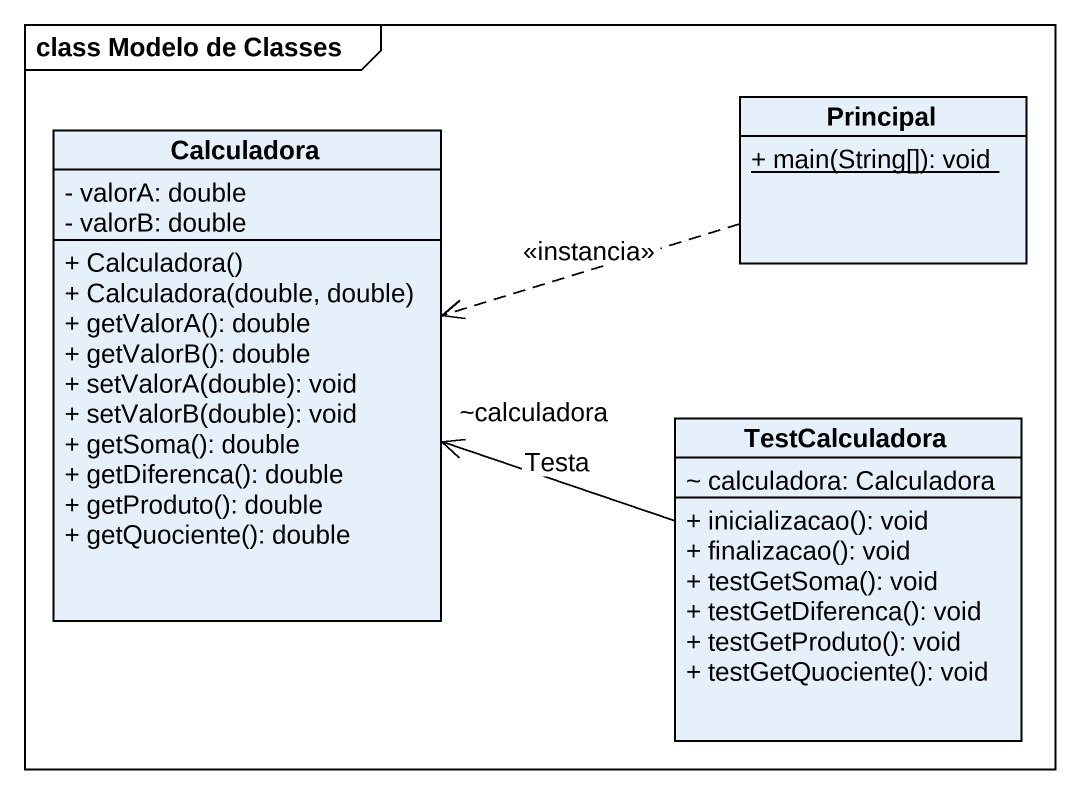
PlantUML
@startuml
mainframe class Modelo de Classes
hide circle
hide empty members
skinparam classAttributeIconSize 0
class Principal {
  {static} + main(String[]): void
}
class Calculadora {
  - valorA: double
  - valorB: double
  + Calculadora()
  + Calculadora(double, double)
  + getValorA(): double
  + getValorB(): double
  + setValorA(double): void
  + setValorB(double): void
  + getSoma(): double
  + getDiferenca(): double
  + getProduto(): double
  + getQuociente(): double
}
class TestCalculadora {
  ~ calculadora: Calculadora
  + inicializacao(): void
  + finalizacao(): void
  + testGetSoma(): void
  + testGetDiferenca(): void
  + testGetProduto(): void
  + testGetQuociente(): void
}
Principal .left.> Calculadora : <<instancia>>
TestCalculadora -left-> "~calculadora" Calculadora : Testa
@enduml
